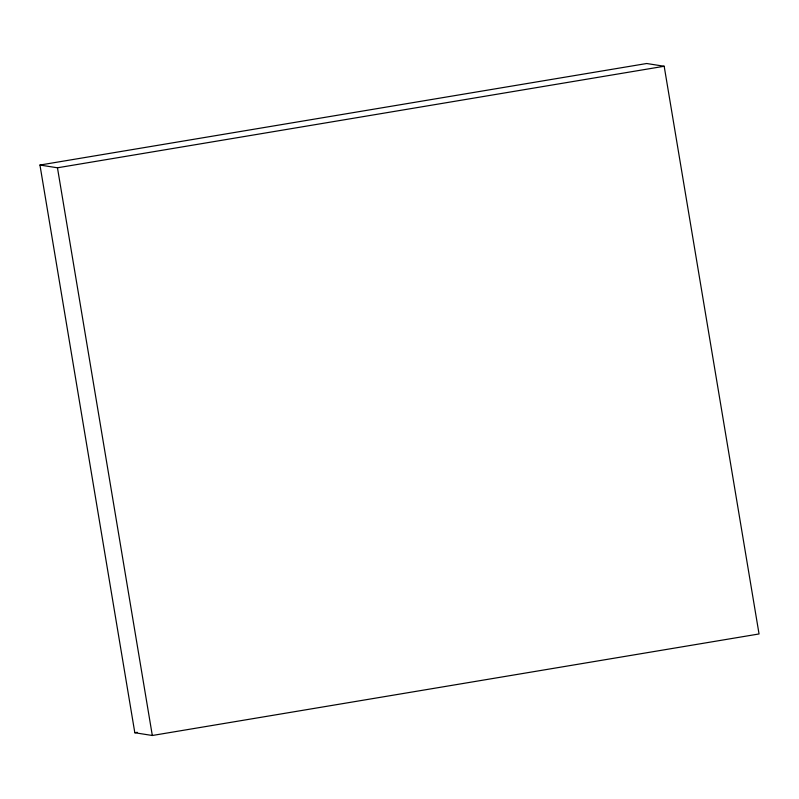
<?xml version="1.0" encoding="UTF-8"?>
<svg xmlns="http://www.w3.org/2000/svg" width="799" height="799" viewBox="0 0 799 799"><rect width="100%" height="100%" fill="white"/><g stroke="black" fill="none" stroke-linecap="round" stroke-linejoin="round"><path stroke-width="1.2" d="M39.95 165.043L646.681 63.511L664.179 66.257L759.05 633.957L152.319 735.489L134.821 732.743L39.95 165.043L57.458 167.79L664.179 66.257M134.821 732.743L137.278 732.323M57.458 167.79L152.319 735.489"/></g></svg>
